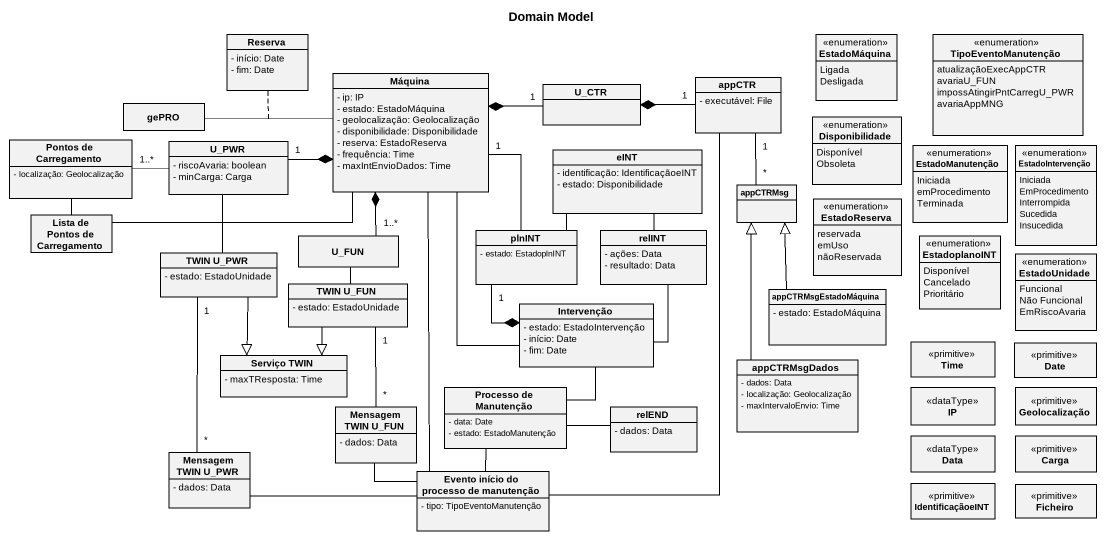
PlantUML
@startuml
title Domain Model
hide circle
hide empty members
skinparam classAttributeIconSize 0
class Reserva {
  - início: Date
  - fim: Date
}
enum EstadoMáquina {
  Ligada
  Desligada
}
enum TipoEventoManutenção {
  atualizaçãoExecAppCTR
  avariaU_FUN
  impossAtingirPntCarregU_PWR
  avariaAppMNG
}
class gePRO
class Máquina {
  - ip: IP
  - estado: EstadoMáquina
  - geolocalização: Geolocalização
  - disponibilidade: Disponibilidade
  - reserva: EstadoReserva
  - frequência: Time
  - maxIntEnvioDados: Time
}
class U_CTR
class appCTR {
  - executável: File
}
class "Pontos de Carregamento" as Pontos_de_Carregamento {
  - localização: Geolocalização
}
class U_PWR {
  - riscoAvaria: boolean
  - minCarga: Carga
}
class eINT {
  - identificação: IdentificaçãoeINT
  - estado: Disponibilidade
}
enum Disponibilidade {
  Disponível
  Obsoleta
}
enum EstadoManutenção {
  Iniciada
  emProcedimento
  Terminada
}
enum EstadoIntervenção {
  Iniciada
  EmProcedimento
  Interrompida
  Sucedida
  Insucedida
}
class appCTRMsg
class "Lista de Pontos de Carregamento" as Lista_de_Pontos_de
class plnINT {
  - estado: EstadoplnINT
}
class relINT {
  - ações: Data
  - resultado: Data
}
enum EstadoReserva {
  reservada
  emUso
  nãoReservada
}
class "TWIN U_PWR" as TWIN_U_PWR {
  - estado: EstadoUnidade
}
class U_FUN
enum EstadoplanoINT {
  Disponível
  Cancelado
  Prioritário
}
enum EstadoUnidade {
  Funcional
  Não Funcional
  EmRiscoAvaria
}
class "TWIN U_FUN" as TWIN_U_FUN {
  - estado: EstadoUnidade
}
class Intervenção {
  - estado: EstadoIntervenção
  - início: Date
  - fim: Date
}
class appCTRMsgEstadoMáquina {
  - estado: EstadoMáquina
}
class "Serviço TWIN" as Serviço_TWIN {
  - maxTResposta: Time
}
class Time <<primitive>>
class Date <<primitive>>
class "Processo de Manutenção" as Processo_de_Manutenção {
  - data: Date
  - estado: EstadoManutenção
}
class appCTRMsgDados {
  - dados: Data
  - localização: Geolocalização
  - maxIntervaloEnvio: Time
}
class IP <<dataType>>
class Geolocalização <<primitive>>
class "Mensagem TWIN U_FUN" as Mensagem_TWIN_U_FUN {
  - dados: Data
}
class relEND {
  - dados: Data
}
class Data <<dataType>>
class Carga <<primitive>>
class "Mensagem TWIN U_PWR" as Mensagem_TWIN_U_PWR {
  - dados: Data
}
class "Evento início do processo de manutenção" as Evento_início_do_processo {
  - tipo: TipoEventoManutenção
}
class IdentificaçãoeINT <<primitive>>
class Ficheiro <<primitive>>
Máquina -left- gePRO
(Máquina, gePRO) .. Reserva
Máquina -- Intervenção
U_CTR "1" -left-* Máquina
appCTR "1" -left-* U_CTR
appCTR "1" -- "*" appCTRMsg
Pontos_de_Carregamento -- Lista_de_Pontos_de
U_PWR "1" -right-* Máquina
U_PWR -left- "1..*" Pontos_de_Carregamento
U_PWR -- TWIN_U_PWR
eINT -- relINT
Lista_de_Pontos_de -right- Máquina
plnINT -up- "1" Máquina
plnINT -up- eINT
plnINT "1" --* Intervenção
TWIN_U_PWR --|> Serviço_TWIN
TWIN_U_PWR "1" -- "*" Mensagem_TWIN_U_PWR
U_FUN "1..*" -up-* Máquina
U_FUN -- TWIN_U_FUN
TWIN_U_FUN --|> Serviço_TWIN
TWIN_U_FUN "1" -- "*" Mensagem_TWIN_U_FUN
Intervenção -up- relINT
appCTRMsgEstadoMáquina -up-|> appCTRMsg
Processo_de_Manutenção -up- Intervenção
Processo_de_Manutenção -right- relEND
appCTRMsgDados -up-|> appCTRMsg
Mensagem_TWIN_U_FUN -- Evento_início_do_processo
Mensagem_TWIN_U_PWR -right- Evento_início_do_processo
Evento_início_do_processo -up- Máquina
Evento_início_do_processo -up- appCTR
Evento_início_do_processo -up- Processo_de_Manutenção
@enduml
